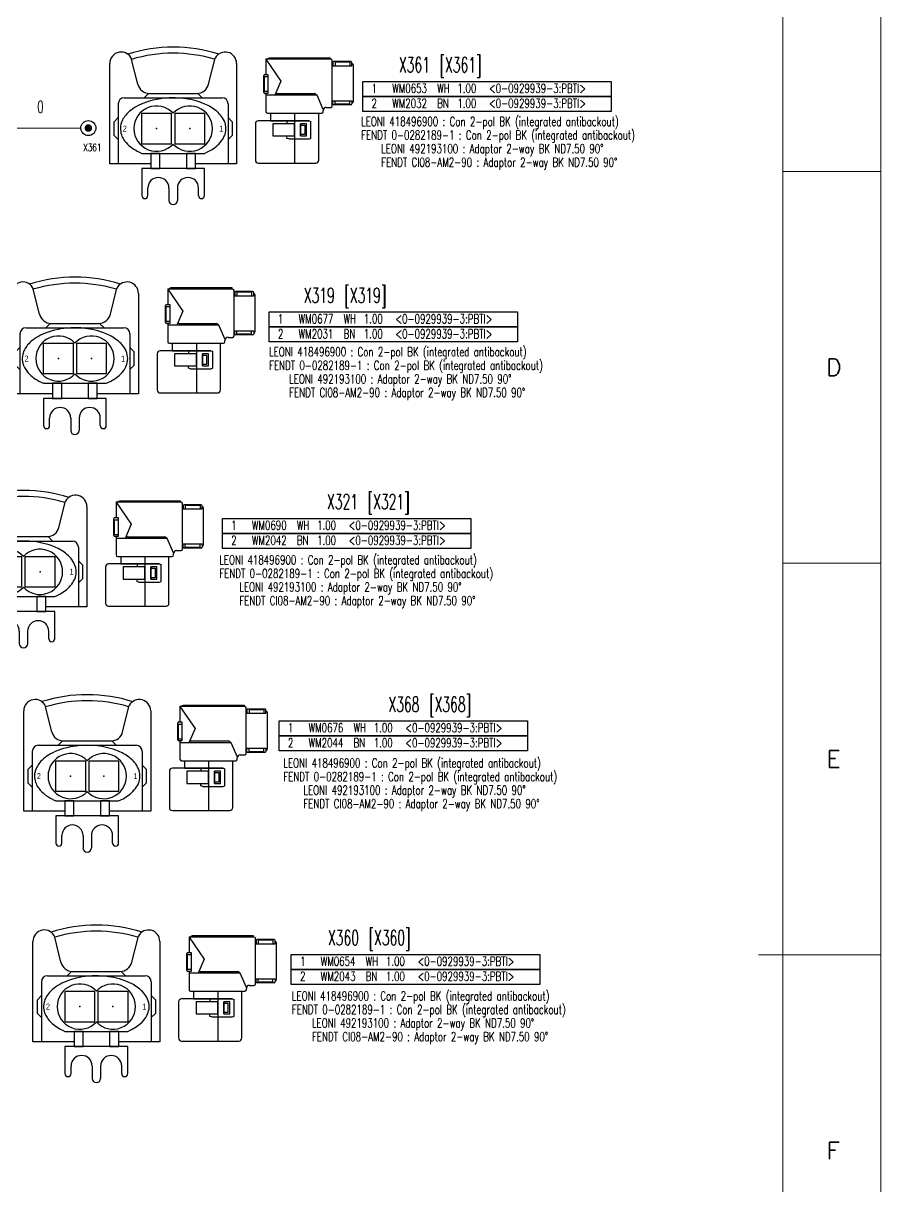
# Model space of a CAD drawing. Header units: millimetres. Extents: x -1 to 4489, y 0 to 1364.
# Drawn here: x 4204.3 to 4488.7, y 605.1 to 990.5 of the extents above; entities that cross this region are included whole.
import ezdxf

# ---------------------------------------------------------------- set-up
doc = ezdxf.new("R2010")
doc.units = ezdxf.units.MM
for name, color, linetype in [('Drawingheader + Standards', 7, 'Continuous'), ('LAYER_0', 7, 'Continuous'), ('SELECTION', 7, 'Continuous')]:
    doc.layers.add(name, color=color, linetype=linetype)
doc.styles.add('DEFAULT', font='simplex.shx', dxfattribs={"bigfont": 'bigfont'})
doc.styles.add('HS-BUNDLE-DIMENSION', font='ROMANS.SHX', dxfattribs={"width": 0.6, "height": 4})
doc.styles.add('HS-COMP-DESCRIPTION', font='ROMANS.SHX', dxfattribs={"width": 0.6, "height": 5})
doc.styles.add('HS-NODE', font='ROMANS.SHX', dxfattribs={"width": 0.7, "height": 2.5})
doc.styles.add('HS-PART-NO', font='ROMANS.SHX', dxfattribs={"width": 0.7, "height": 3})
doc.styles.add('HS-WIRE', font='ROMANS.SHX', dxfattribs={"width": 0.7, "height": 3})

# ---------------------------------------------------------------- blocks, each defined once
blk = doc.blocks.new('Rahmen')
at = {"layer": 'Drawingheader + Standards', "color": 0, "linetype": 'Continuous', "lineweight": 0}
for p, q in [((-2897.74, 743.92), (-2897.74, -619.43)), ((-2930.18, -586.95), (-2930.18, 711.56)), ((-2930.16, 321.95), (-2897.74, 321.95)), ((-2930.16, 192.1), (-2897.74, 192.1)), ((-2938.27, 62.25), (-2897.74, 62.25))]:
    blk.add_line(p, q, dxfattribs=at)
at = {"layer": 'Drawingheader + Standards', "color": 0, "linetype": 'Continuous', "lineweight": 0, "style": 'DEFAULT'}
for s, p in [('D', (-2915.84, 254.25)), ('E', (-2915.71, 124.39)), ('F', (-2915.71, -5.46))]:
    blk.add_text(s, height=5.67, dxfattribs=at).set_placement(p)
blk = doc.blocks.new('TIMERS2_9', base_point=(260.21, 41.255))
at = {"layer": 'LAYER_0', "color": 7}
for points in [[(252.81, 28.694), (239.17, 28.694), (239.17, 61.974)], [(248.46, 55.054), (246.4, 63.327)], [(281.25, 61.974), (281.25, 28.694), (267.61, 28.694)], [(271.96, 55.054), (274.13, 63.751)], [(277.71, 40.358), (277.67, 41.007), (277.57, 41.634), (277.41, 42.236), (277.19, 42.814), (276.93, 43.365), (276.62, 43.891), (276.28, 44.389), (275.91, 44.862), (275.51, 45.309), (275.09, 45.73), (274.64, 46.126), (274.18, 46.498), (273.71, 46.847), (273.23, 47.174), (272.74, 47.478), (272.25, 47.761), (271.76, 48.025), (270.75, 48.504), (269.75, 48.912), (268.78, 49.256), (267.83, 49.545), (266.91, 49.785), (266.03, 49.981), (265.2, 50.14), (264.4, 50.267), (263.64, 50.366), (262.21, 50.497), (260.94, 50.555), (259.83, 50.561), (258.85, 50.533), (258.01, 50.483), (256.54, 50.336), (255.45, 50.179), (254.65, 50.035), (253.47, 49.777), (252.33, 49.471), (251.35, 49.16), (250.44, 48.824), (249.59, 48.469), (248.8, 48.097), (248.08, 47.712), (247.41, 47.317), (246.8, 46.914), (246.25, 46.507), (245.74, 46.098), (245.29, 45.687), (244.88, 45.278), (244.52, 44.872), (244.2, 44.469), (243.91, 44.072), (243.67, 43.681), (243.45, 43.297), (243.27, 42.92), (243.12, 42.552), (243, 42.192), (242.9, 41.842), (242.77, 41.157), (242.71, 40.512), (242.73, 39.907), (242.8, 39.341), (242.91, 38.813), (243.06, 38.322), (243.24, 37.866), (243.44, 37.443), (243.66, 37.052), (243.88, 36.689), (244.12, 36.355), (244.61, 35.741), (245.09, 35.22), (245.56, 34.779), (246, 34.405), (246.41, 34.087), (247.17, 33.553), (247.78, 33.174), (248.26, 32.901), (249.02, 32.514), (249.81, 32.152)], [(243.98, 50.564), (276.43, 50.564)], [(252.02, 52.022), (250.56, 50.564)], [(252.02, 52.022), (268.08, 52.022)], [(268.4, 52.022), (269.85, 50.564)], [(241.98, 48.564), (241.98, 28.694)], [(278.43, 48.564), (278.43, 28.694)], [(241.98, 44.003), (240.53, 42.545), (240.53, 38.171), (241.98, 36.713)], [(249.71, 35.358), (259.71, 35.358), (259.71, 45.358), (249.71, 45.358), (249.71, 35.358)], [(260.71, 35.358), (270.71, 35.358), (270.71, 45.358), (260.71, 45.358), (260.71, 35.358)], [(278.43, 36.713), (279.89, 38.171), (279.89, 42.545), (278.43, 44.003)], [(270.61, 32.152), (271.41, 32.52), (272.09, 32.864), (272.65, 33.181), (273.12, 33.47), (273.9, 34.001), (274.44, 34.42), (274.82, 34.743), (275.35, 35.244), (275.83, 35.763), (276.26, 36.302), (276.6, 36.786), (276.86, 37.216), (277.05, 37.598), (277.21, 37.936), (277.42, 38.534), (277.55, 38.987), (277.67, 39.671), (277.71, 40.358)], [(249.81, 32.152), (270.61, 32.152)], [(252.81, 27.152), (255.81, 27.152), (255.81, 32.152), (252.81, 32.152), (252.81, 27.152)], [(264.61, 27.152), (267.61, 27.152), (267.61, 32.152), (264.61, 32.152), (264.61, 27.152)], [(270.61, 18.152), (270.61, 27.152), (249.81, 27.152), (249.81, 18.152)], [(251.81, 18.152), (251.81, 20.652)], [(258.81, 20.652), (258.81, 16.555)], [(261.61, 20.652), (261.61, 16.555)], [(268.61, 18.152), (268.61, 20.652)]]:
    blk.add_lwpolyline(points, dxfattribs=at)
for centre, radius, start, end in [((242.95, 61.974), 3.784, 21.344, 180), ((260.21, 17.358), 50, 72.375, 107.5), ((277.47, 61.974), 3.784, 0, 152), ((260.21, 17.358), 48, 73.375, 106.72), ((252.34, 56.022), 4, 194, 270), ((268.08, 56.022), 4, 270, 346), ((243.98, 48.564), 2, 90, 180), ((276.43, 48.564), 2, 0, 90), ((254.71, 40.358), 7.5, 42.844, 317.16), ((265.71, 40.358), 7.5, 222.84, 137.16), ((255.31, 20.652), 3.5, 0, 180), ((265.11, 20.652), 3.5, 0, 180), ((250.81, 18.152), 1, 180, 0), ((260.21, 16.555), 1.403, 180, 0), ((269.61, 18.152), 1, 180, 0)]:
    blk.add_arc(centre, radius, start, end, dxfattribs=at)
for p in [(254.71, 40.358), (265.71, 40.358)]:
    blk.add_point(p, dxfattribs=at)
at = {"layer": 'LAYER_0', "color": 7, "width": 0.83324}
for s, p in [('2', (243.49, 39.358)), ('1', (275.49, 39.358))]:
    blk.add_text(s, height=2, dxfattribs=at).set_placement(p)
blk = doc.blocks.new('418496900')
at = {"layer": 'LAYER_0', "color": 7}
blk.add_blockref('TIMERS2_9', (5.5, 5.897), dxfattribs=at)
blk = doc.blocks.new('H_FLEX_43', base_point=(75.353, 75.636))
at = {"layer": 'SELECTION', "color": 7}
for points in [[(65.945, 85.78), (67.112, 86.255)], [(65.945, 85.78), (70.932, 78.47), (68.934, 73.818)], [(87.445, 85.78), (65.945, 85.78), (65.945, 80.705)], [(67.09, 86.255), (87.207, 86.255)], [(87.207, 86.255), (87.207, 85.78)], [(87.945, 70.279), (87.945, 85.28)], [(94.108, 84.979), (88.509, 84.979)], [(88.859, 84.979), (88.859, 83.579)], [(93.759, 84.979), (93.759, 83.579)], [(87.945, 84.273), (88.159, 84.273)], [(88.159, 84.652), (88.159, 83.579), (94.458, 83.579), (94.458, 84.629)], [(93.759, 84.757), (88.859, 84.757)], [(94.945, 71.779), (94.945, 83.779)], [(65.216, 74.755), (65.216, 80.355)], [(65.216, 80.005), (66.617, 80.005)], [(65.439, 75.105), (65.439, 80.005)], [(65.543, 80.705), (66.617, 80.705), (66.617, 74.405), (65.567, 74.405)], [(65.216, 75.105), (66.617, 75.105)], [(82.887, 73.818), (65.939, 73.818), (65.939, 68.318)], [(65.945, 74.405), (65.945, 73.818)], [(69.67, 74.377), (82.086, 74.377)], [(84.974, 69.045), (82.887, 73.818)], [(85.939, 69.779), (86.439, 69.779)], [(86.439, 69.779), (87.445, 69.779)], [(87.945, 71.279), (88.159, 71.279)], [(88.159, 70.906), (88.159, 71.979), (94.458, 71.979), (94.458, 70.929)], [(94.108, 70.579), (88.509, 70.579)], [(88.859, 70.579), (88.859, 71.979)], [(93.759, 70.802), (88.859, 70.802)], [(93.759, 70.579), (93.759, 71.979)], [(66.439, 67.818), (84.439, 67.818)], [(67.439, 67.824), (67.439, 65.325), (80.27, 65.325)], [(75.439, 67.824), (75.439, 51.325)], [(83.439, 65.325), (83.439, 67.824)], [(84.939, 68.28), (84.939, 68.78)], [(62.439, 64.325), (62.439, 52.325)], [(79.771, 65.325), (63.439, 65.325)], [(75.439, 60.324), (75.439, 64.325), (68.239, 64.325), (68.239, 60.324), (75.439, 60.324)], [(73.496, 65.325), (72.873, 65.144)], [(72.873, 65.144), (72.873, 64.325)], [(75.439, 65.325), (75.439, 64.325)], [(77.439, 65.325), (75.439, 65.325)], [(75.439, 64.325), (75.439, 60.324)], [(77.439, 60.324), (77.439, 64.325)], [(77.527, 63.884), (77.439, 63.884)], [(77.44, 60.324), (79.439, 60.324), (79.439, 64.325), (77.44, 64.325), (77.44, 60.324)], [(77.527, 63.884), (78.838, 63.884), (78.838, 60.752), (77.456, 60.752)], [(80.221, 65.325), (78.893, 65.325)], [(80.27, 65.325), (79.771, 65.325)], [(80.234, 65.325), (80.858, 65.144)], [(80.875, 59.515), (80.875, 65.144)], [(83.439, 65.079), (83.439, 65.325)], [(83.439, 52.325), (83.439, 65.079)], [(72.873, 59.505), (72.873, 60.324)], [(73.496, 59.324), (72.873, 59.505)], [(73.506, 59.325), (75.439, 59.325)], [(75.439, 60.324), (75.439, 59.325)], [(75.439, 59.325), (77.439, 59.325)], [(77.364, 59.325), (79.475, 59.325)], [(78.876, 59.325), (80.262, 59.325)], [(80.257, 59.323), (80.878, 59.516)], [(63.439, 51.325), (82.439, 51.325)]]:
    blk.add_lwpolyline(points, dxfattribs=at)
for centre, radius, start, end in [((87.445, 85.28), 0.5, 0, 90), ((88.509, 84.629), 0.35, 90, 180), ((94.108, 84.629), 0.35, 0, 90), ((94.445, 83.779), 0.5, 0, 90), ((65.567, 80.355), 0.35, 90, 180), ((65.567, 74.755), 0.35, 180, 270), ((69.737, 73.525), 0.854, 94.515, 159.96), ((81.123, 72.144), 2.431, 43.493, 66.654), ((85.939, 68.78), 1, 90, 180), ((87.445, 70.279), 0.5, 270, 0), ((88.509, 70.929), 0.35, 180, 270), ((94.108, 70.929), 0.35, 270, 0), ((94.445, 71.779), 0.5, 270, 0), ((66.439, 68.318), 0.5, 180, 270), ((84.439, 68.318), 0.5, 270, 0), ((63.439, 64.325), 1, 90, 180), ((63.439, 52.325), 1, 180, 270), ((82.439, 52.325), 1, 270, 0)]:
    blk.add_arc(centre, radius, start, end, dxfattribs=at)
blk = doc.blocks.new('492193100')
at = {"layer": 'SELECTION', "color": 7}
blk.add_blockref('H_FLEX_43', (52.78, 670.43), dxfattribs=at)

msp = doc.modelspace()

# ---------------------------------------------------------------- linework, layer by layer
at = {"color": 7, "linetype": 'Continuous'}
for points in [[(4316.86, 966.25), (4316.86, 971.23), (4399.26, 971.23), (4399.26, 966.25), (4316.86, 966.25)], [(4316.86, 961.27), (4316.86, 966.25), (4399.26, 966.25), (4399.26, 961.27), (4316.86, 961.27)], [(4285.83, 889.81), (4285.83, 894.79), (4368.23, 894.79), (4368.23, 889.81), (4285.83, 889.81)], [(4285.83, 884.83), (4285.83, 889.81), (4368.23, 889.81), (4368.23, 884.83), (4285.83, 884.83)], [(4270.34, 821.38), (4270.34, 826.36), (4352.74, 826.36), (4352.74, 821.38), (4270.34, 821.38)], [(4270.34, 816.4), (4270.34, 821.38), (4352.74, 821.38), (4352.74, 816.4), (4270.34, 816.4)], [(4289.13, 754.22), (4289.13, 759.2), (4371.53, 759.2), (4371.53, 754.22), (4289.13, 754.22)], [(4289.13, 749.24), (4289.13, 754.22), (4371.53, 754.22), (4371.53, 749.24), (4289.13, 749.24)], [(4293.16, 676.82), (4293.16, 681.8), (4375.56, 681.8), (4375.56, 676.82), (4293.16, 676.82)], [(4293.16, 671.84), (4293.16, 676.82), (4375.56, 676.82), (4375.56, 671.84), (4293.16, 671.84)]]:
    msp.add_lwpolyline(points, dxfattribs=at)
msp.add_lwpolyline([(4225.26, 955.76, 1.25, 1.25, 1), (4226.51, 955.76, 1.25, 1.25, 1)], format="xyseb", close=True, dxfattribs=at)
at = {"color": 7, "ltscale": 8}
msp.add_lwpolyline([(4200.18, 955.82), (4223.39, 955.76)], dxfattribs=at)
at = {"color": 7, "linetype": 'Continuous'}
msp.add_circle((4225.89, 955.76), 2.5, dxfattribs=at)

# ---------------------------------------------------------------- block references
for name, p in [('Rahmen', (7386.39, 619.37)), ('418496900', (4248.52, 950.57)), ('492193100', (4241.41, 298.04)), ('418496900', (4215.95, 874.33)), ('492193100', (4208.84, 221.8)), ('418496900', (4198.87, 803.64)), ('492193100', (4191.75, 151.11)), ('418496900', (4220.02, 735.9)), ('492193100', (4212.9, 83.37)), ('418496900', (4223.05, 659.48)), ('492193100', (4215.93, 6.95))]:
    msp.add_blockref(name, p)

# ---------------------------------------------------------------- texts
at = {"color": 42, "linetype": 'Continuous', "style": 'HS-COMP-DESCRIPTION', "width": 0.6}
for s, p in [('X361', (4328.88, 974.23)), ('X319', (4297.32, 897.79)), ('X321', (4305.04, 829.36)), ('X368', (4325.41, 762.2)), ('X360', (4305.35, 684.8))]:
    msp.add_text(s, height=5, dxfattribs=at).set_placement(p)
at = {"color": 5, "linetype": 'Continuous'}
for s, height, style, width, p in [(' [X361]', 5, 'HS-COMP-DESCRIPTION', 0.6, (4340.31, 974.23)), ('X361', 2.5, 'HS-NODE', 0.7, (4224.22, 948.07)), (' [X319]', 5, 'HS-COMP-DESCRIPTION', 0.6, (4308.74, 897.79)), (' [X321]', 5, 'HS-COMP-DESCRIPTION', 0.6, (4316.47, 829.36)), (' [X368]', 5, 'HS-COMP-DESCRIPTION', 0.6, (4336.84, 762.2)), (' [X360]', 5, 'HS-COMP-DESCRIPTION', 0.6, (4316.78, 684.8))]:
    msp.add_text(s, height=height, dxfattribs=dict(at, style=style, width=width)).set_placement(p)
at = {"color": 7, "linetype": 'Continuous', "style": 'HS-WIRE', "width": 0.7}
for s, p in [(' 1  ', (4318.36, 967.45)), (' 2  ', (4318.36, 962.47)), (' 1  ', (4287.33, 891.01)), (' 2  ', (4287.33, 886.03)), (' 1  ', (4271.84, 822.58)), (' 2  ', (4271.84, 817.6)), (' 1  ', (4290.63, 755.42)), (' 2  ', (4290.63, 750.44)), (' 1  ', (4294.66, 678.02)), (' 2  ', (4294.66, 673.04))]:
    msp.add_text(s, height=3, dxfattribs=at).set_placement(p)
at = {"color": 92, "linetype": 'Continuous', "style": 'HS-WIRE', "width": 0.7}
for s, p in [('WM0653 ', (4326.66, 967.45)), ('WH ', (4341.56, 967.45)), ('1.00 ', (4348.26, 967.45)), (' <0-0929939-3:PBTI>  ', (4357.36, 967.45)), ('WM2032 ', (4326.66, 962.47)), ('BN ', (4341.56, 962.47)), ('1.00 ', (4348.26, 962.47)), (' <0-0929939-3:PBTI>  ', (4357.36, 962.47)), ('WM0677 ', (4295.63, 891.01)), ('WH ', (4310.53, 891.01)), ('1.00 ', (4317.23, 891.01)), (' <0-0929939-3:PBTI>  ', (4326.33, 891.01)), ('WM2031 ', (4295.63, 886.03)), ('BN ', (4310.53, 886.03)), ('1.00 ', (4317.23, 886.03)), (' <0-0929939-3:PBTI>  ', (4326.33, 886.03)), ('WM0690 ', (4280.14, 822.58)), ('WH ', (4295.04, 822.58)), ('1.00 ', (4301.74, 822.58)), (' <0-0929939-3:PBTI>  ', (4310.84, 822.58)), ('WM2042 ', (4280.14, 817.6)), ('BN ', (4295.04, 817.6)), ('1.00 ', (4301.74, 817.6)), (' <0-0929939-3:PBTI>  ', (4310.84, 817.6)), ('WM0676 ', (4298.93, 755.42)), ('WH ', (4313.83, 755.42)), ('1.00 ', (4320.53, 755.42)), (' <0-0929939-3:PBTI>  ', (4329.63, 755.42)), ('WM2044 ', (4298.93, 750.44)), ('BN ', (4313.83, 750.44)), ('1.00 ', (4320.53, 750.44)), (' <0-0929939-3:PBTI>  ', (4329.63, 750.44)), ('WM0654 ', (4302.96, 678.02)), ('WH ', (4317.86, 678.02)), ('1.00 ', (4324.56, 678.02)), (' <0-0929939-3:PBTI>  ', (4333.66, 678.02)), ('WM2043 ', (4302.96, 673.04)), ('BN ', (4317.86, 673.04)), ('1.00 ', (4324.56, 673.04)), (' <0-0929939-3:PBTI>  ', (4333.66, 673.04))]:
    msp.add_text(s, height=3, dxfattribs=at).set_placement(p)
at = {"color": 1, "linetype": 'Continuous', "ltscale": 8, "style": 'HS-BUNDLE-DIMENSION', "width": 0.6}
msp.add_text('0', height=4, rotation=359.8629, dxfattribs=at).set_placement((4208.98, 960.8))
at = {"color": 200, "linetype": 'Continuous', "style": 'HS-PART-NO', "width": 0.7}
for s, p in [('LEONI 418496900 : Con 2-pol BK (integrated antibackout)', (4316.35, 956.43)), ('FENDT 0-0282189-1 : Con 2-pol BK (integrated antibackout)', (4316.35, 951.93)), ('LEONI 492193100 : Adaptor 2-way BK ND7.50 90°', (4323, 947.43)), ('FENDT CI08-AM2-90 : Adaptor 2-way BK ND7.50 90°', (4323, 942.93)), ('LEONI 418496900 : Con 2-pol BK (integrated antibackout)', (4285.82, 880.08)), ('FENDT 0-0282189-1 : Con 2-pol BK (integrated antibackout)', (4285.82, 875.58)), ('LEONI 492193100 : Adaptor 2-way BK ND7.50 90°', (4292.47, 871.08)), ('FENDT CI08-AM2-90 : Adaptor 2-way BK ND7.50 90°', (4292.47, 866.58)), ('LEONI 418496900 : Con 2-pol BK (integrated antibackout)', (4269.3, 811.09)), ('FENDT 0-0282189-1 : Con 2-pol BK (integrated antibackout)', (4269.3, 806.59)), ('LEONI 492193100 : Adaptor 2-way BK ND7.50 90°', (4275.95, 802.09)), ('FENDT CI08-AM2-90 : Adaptor 2-way BK ND7.50 90°', (4275.95, 797.59)), ('LEONI 418496900 : Con 2-pol BK (integrated antibackout)', (4290.54, 743.74)), ('FENDT 0-0282189-1 : Con 2-pol BK (integrated antibackout)', (4290.54, 739.24)), ('LEONI 492193100 : Adaptor 2-way BK ND7.50 90°', (4297.19, 734.74)), ('FENDT CI08-AM2-90 : Adaptor 2-way BK ND7.50 90°', (4297.19, 730.24)), ('LEONI 418496900 : Con 2-pol BK (integrated antibackout)', (4293.39, 666.52)), ('FENDT 0-0282189-1 : Con 2-pol BK (integrated antibackout)', (4293.39, 662.02)), ('LEONI 492193100 : Adaptor 2-way BK ND7.50 90°', (4300.04, 657.52)), ('FENDT CI08-AM2-90 : Adaptor 2-way BK ND7.50 90°', (4300.04, 653.02))]:
    msp.add_text(s, height=3, dxfattribs=at).set_placement(p)

doc.saveas('drawing.dxf')
